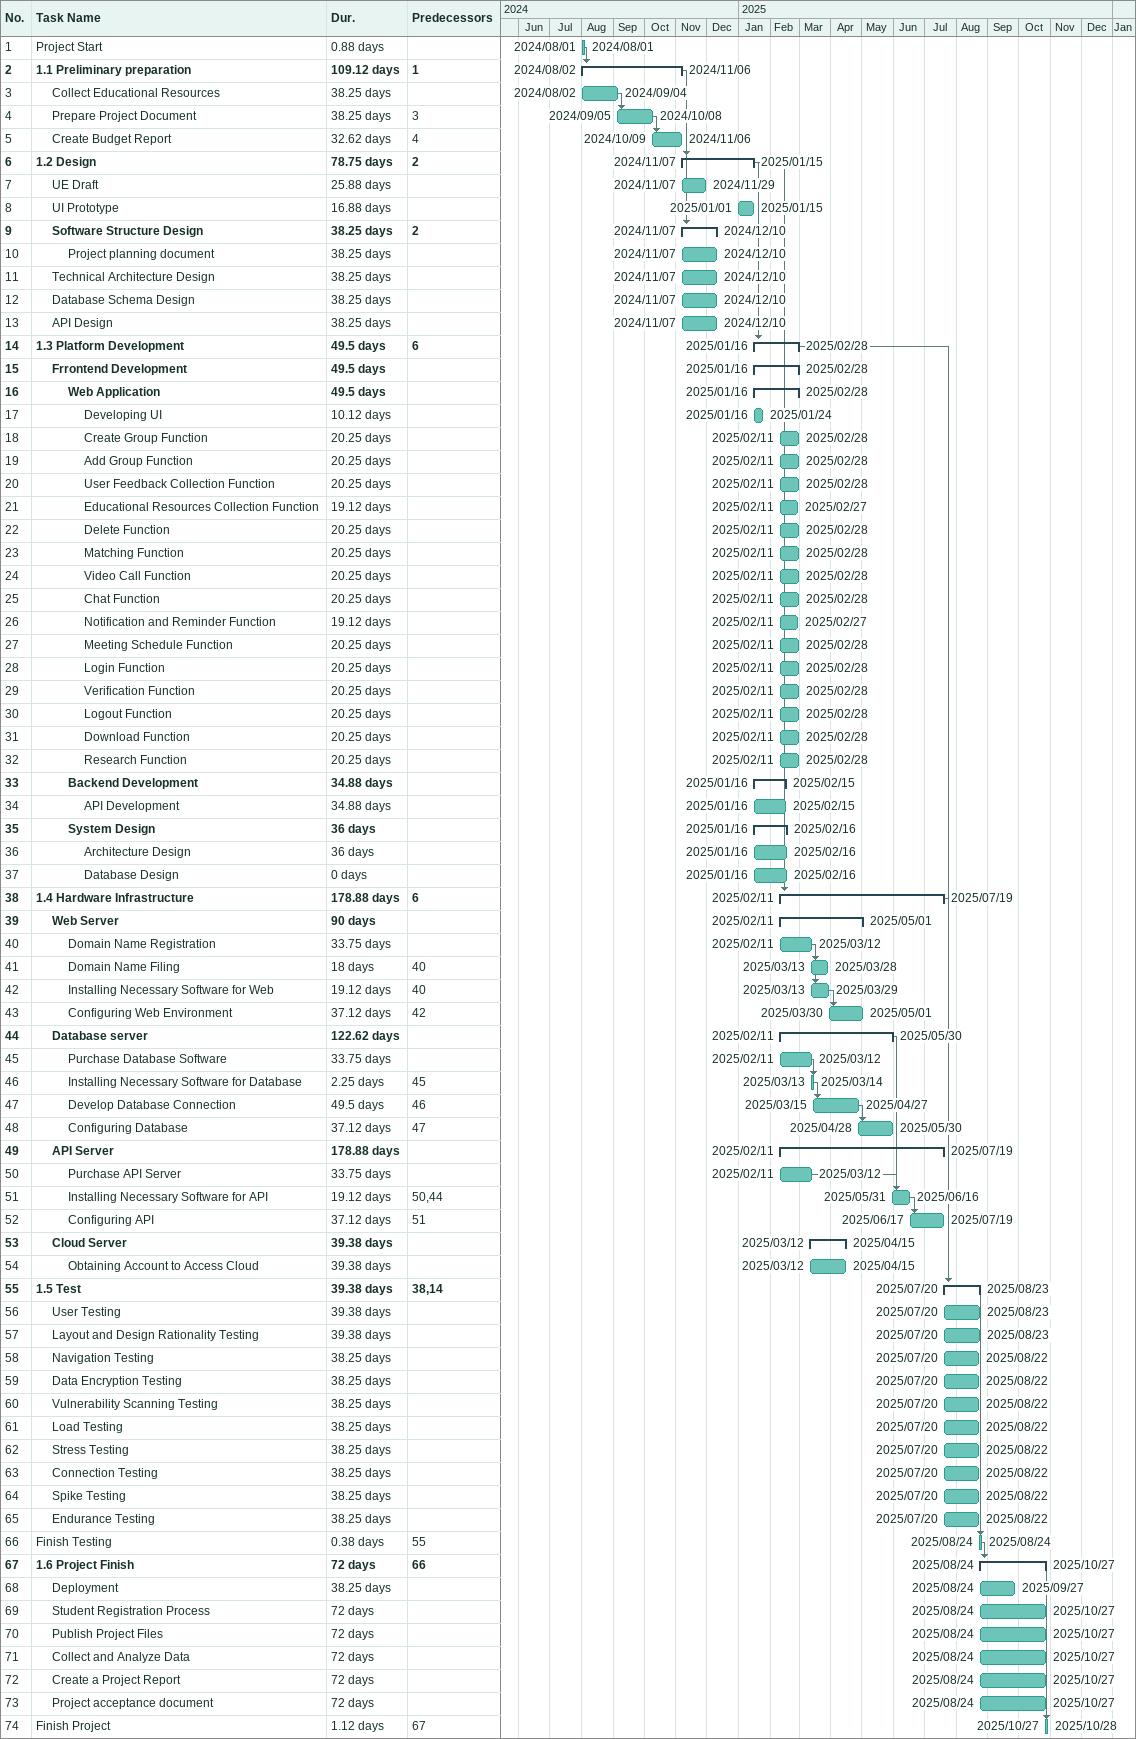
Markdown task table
| ID | Level | Task | Duration | Start | Finish | Predecessors |
|---|---|---|---|---|---|---|
| 1 | 1 | Project Start | 0.88d | 2024-08-01 | 2024-08-01 |  |
| 2 | 1 | **1.1 Preliminary preparation** | 109.12d | 2024-08-02 | 2024-11-06 | 1 |
| 3 | 2 | Collect Educational Resources | 38.25d | 2024-08-02 | 2024-09-04 |  |
| 4 | 2 | Prepare Project Document | 38.25d | 2024-09-05 | 2024-10-08 | 3 |
| 5 | 2 | Create Budget Report | 32.62d | 2024-10-09 | 2024-11-06 | 4 |
| 6 | 1 | **1.2 Design** | 78.75d | 2024-11-07 | 2025-01-15 | 2 |
| 7 | 2 | UE Draft | 25.88d | 2024-11-07 | 2024-11-29 |  |
| 8 | 2 | UI Prototype | 16.88d | 2025-01-01 | 2025-01-15 |  |
| 9 | 2 | **Software Structure Design** | 38.25d | 2024-11-07 | 2024-12-10 | 2 |
| 10 | 3 | Project planning document | 38.25d | 2024-11-07 | 2024-12-10 |  |
| 11 | 2 | Technical Architecture Design | 38.25d | 2024-11-07 | 2024-12-10 |  |
| 12 | 2 | Database Schema Design | 38.25d | 2024-11-07 | 2024-12-10 |  |
| 13 | 2 | API Design | 38.25d | 2024-11-07 | 2024-12-10 |  |
| 14 | 1 | **1.3 Platform Development** | 49.5d | 2025-01-16 | 2025-02-28 | 6 |
| 15 | 2 | **Frrontend Development** | 49.5d | 2025-01-16 | 2025-02-28 |  |
| 16 | 3 | **Web Application** | 49.5d | 2025-01-16 | 2025-02-28 |  |
| 17 | 4 | Developing UI | 10.12d | 2025-01-16 | 2025-01-24 |  |
| 18 | 4 | Create Group Function | 20.25d | 2025-02-11 | 2025-02-28 |  |
| 19 | 4 | Add Group Function | 20.25d | 2025-02-11 | 2025-02-28 |  |
| 20 | 4 | User Feedback Collection Function | 20.25d | 2025-02-11 | 2025-02-28 |  |
| 21 | 4 | Educational Resources Collection Function | 19.12d | 2025-02-11 | 2025-02-27 |  |
| 22 | 4 | Delete Function | 20.25d | 2025-02-11 | 2025-02-28 |  |
| 23 | 4 | Matching Function | 20.25d | 2025-02-11 | 2025-02-28 |  |
| 24 | 4 | Video Call Function | 20.25d | 2025-02-11 | 2025-02-28 |  |
| 25 | 4 | Chat Function | 20.25d | 2025-02-11 | 2025-02-28 |  |
| 26 | 4 | Notification and Reminder Function | 19.12d | 2025-02-11 | 2025-02-27 |  |
| 27 | 4 | Meeting Schedule Function | 20.25d | 2025-02-11 | 2025-02-28 |  |
| 28 | 4 | Login Function | 20.25d | 2025-02-11 | 2025-02-28 |  |
| 29 | 4 | Verification Function | 20.25d | 2025-02-11 | 2025-02-28 |  |
| 30 | 4 | Logout Function | 20.25d | 2025-02-11 | 2025-02-28 |  |
| 31 | 4 | Download Function | 20.25d | 2025-02-11 | 2025-02-28 |  |
| 32 | 4 | Research Function | 20.25d | 2025-02-11 | 2025-02-28 |  |
| 33 | 3 | **Backend Development** | 34.88d | 2025-01-16 | 2025-02-15 |  |
| 34 | 4 | API Development | 34.88d | 2025-01-16 | 2025-02-15 |  |
| 35 | 3 | **System Design** | 36d | 2025-01-16 | 2025-02-16 |  |
| 36 | 4 | Architecture Design | 36d | 2025-01-16 | 2025-02-16 |  |
| 37 | 4 | Database Design | 0d | 2025-01-16 | 2025-02-16 |  |
| 38 | 1 | **1.4 Hardware Infrastructure** | 178.88d | 2025-02-11 | 2025-07-19 | 6 |
| 39 | 2 | **Web Server** | 90d | 2025-02-11 | 2025-05-01 |  |
| 40 | 3 | Domain Name Registration | 33.75d | 2025-02-11 | 2025-03-12 |  |
| 41 | 3 | Domain Name Filing | 18d | 2025-03-13 | 2025-03-28 | 40 |
| 42 | 3 | Installing Necessary Software for Web | 19.12d | 2025-03-13 | 2025-03-29 | 40 |
| 43 | 3 | Configuring Web Environment | 37.12d | 2025-03-30 | 2025-05-01 | 42 |
| 44 | 2 | **Database server** | 122.62d | 2025-02-11 | 2025-05-30 |  |
| 45 | 3 | Purchase Database Software | 33.75d | 2025-02-11 | 2025-03-12 |  |
| 46 | 3 | Installing Necessary Software for Database | 2.25d | 2025-03-13 | 2025-03-14 | 45 |
| 47 | 3 | Develop Database Connection | 49.5d | 2025-03-15 | 2025-04-27 | 46 |
| 48 | 3 | Configuring Database | 37.12d | 2025-04-28 | 2025-05-30 | 47 |
| 49 | 2 | **API Server** | 178.88d | 2025-02-11 | 2025-07-19 |  |
| 50 | 3 | Purchase API Server | 33.75d | 2025-02-11 | 2025-03-12 |  |
| 51 | 3 | Installing Necessary Software for API | 19.12d | 2025-05-31 | 2025-06-16 | 50, 44 |
| 52 | 3 | Configuring API | 37.12d | 2025-06-17 | 2025-07-19 | 51 |
| 53 | 2 | **Cloud Server** | 39.38d | 2025-03-12 | 2025-04-15 |  |
| 54 | 3 | Obtaining Account to Access Cloud | 39.38d | 2025-03-12 | 2025-04-15 |  |
| 55 | 1 | **1.5 Test** | 39.38d | 2025-07-20 | 2025-08-23 | 38, 14 |
| 56 | 2 | User Testing | 39.38d | 2025-07-20 | 2025-08-23 |  |
| 57 | 2 | Layout and Design Rationality Testing | 39.38d | 2025-07-20 | 2025-08-23 |  |
| 58 | 2 | Navigation Testing | 38.25d | 2025-07-20 | 2025-08-22 |  |
| 59 | 2 | Data Encryption Testing | 38.25d | 2025-07-20 | 2025-08-22 |  |
| 60 | 2 | Vulnerability Scanning Testing | 38.25d | 2025-07-20 | 2025-08-22 |  |
| 61 | 2 | Load Testing | 38.25d | 2025-07-20 | 2025-08-22 |  |
| 62 | 2 | Stress Testing | 38.25d | 2025-07-20 | 2025-08-22 |  |
| 63 | 2 | Connection Testing | 38.25d | 2025-07-20 | 2025-08-22 |  |
| 64 | 2 | Spike Testing | 38.25d | 2025-07-20 | 2025-08-22 |  |
| 65 | 2 | Endurance Testing | 38.25d | 2025-07-20 | 2025-08-22 |  |
| 66 | 1 | Finish Testing | 0.38d | 2025-08-24 | 2025-08-24 | 55 |
| 67 | 1 | **1.6 Project Finish** | 72d | 2025-08-24 | 2025-10-27 | 66 |
| 68 | 2 | Deployment | 38.25d | 2025-08-24 | 2025-09-27 |  |
| 69 | 2 | Student Registration Process | 72d | 2025-08-24 | 2025-10-27 |  |
| 70 | 2 | Publish Project Files | 72d | 2025-08-24 | 2025-10-27 |  |
| 71 | 2 | Collect and Analyze Data | 72d | 2025-08-24 | 2025-10-27 |  |
| 72 | 2 | Create a Project Report | 72d | 2025-08-24 | 2025-10-27 |  |
| 73 | 2 | Project acceptance document | 72d | 2025-08-24 | 2025-10-27 |  |
| 74 | 1 | Finish Project | 1.12d | 2025-10-27 | 2025-10-28 | 67 |
